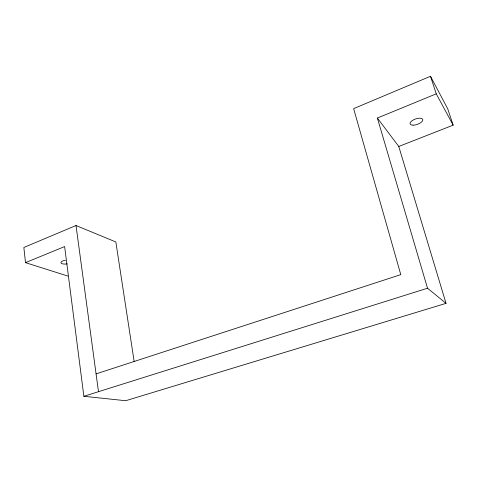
<?xml version="1.0" encoding="UTF-8"?>
<svg xmlns="http://www.w3.org/2000/svg" width="477" height="477" viewBox="0 0 477 477"><rect width="100%" height="100%" fill="white"/><g stroke="black" fill="none" stroke-linecap="round" stroke-linejoin="round"><path stroke-width="0.72" d="M134.18 361.685L115.845 241.958L76.01 225.526L23.85 247.485L25.502 262.648L67.955 276.094M453.15 125.153L436.258 93.844L377.367 118.046L398.772 146.457L453.15 125.153L447.736 108.839L430.492 76.278L353.63 108.637L400.787 274.639L96.074 373.89M25.502 262.648L64.628 246.567L83.869 396.286L125.678 400.722L446.031 303.354L398.772 146.457M83.869 396.286L427.517 288.221L446.031 303.354M430.492 76.278L436.258 93.844M377.367 118.046L427.517 288.221M76.01 225.526L98.483 391.689M67.233 263.888A5.456 1.956 -6.9 0 1 61.014 262.916A5.456 1.956 -6.9 0 1 65.504 260.186M413.094 125.177A6.726 2.856 -19.4 0 0 422.831 119.93A6.726 2.856 -19.4 0 0 413.326 119.93A6.726 2.856 -19.4 0 0 413.094 125.177"/></g></svg>
